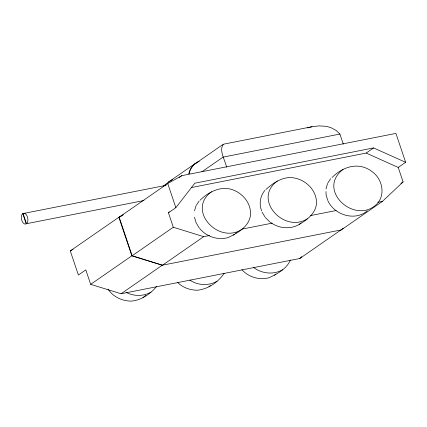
<?xml version="1.0" encoding="UTF-8"?>
<svg xmlns="http://www.w3.org/2000/svg" width="427" height="427" viewBox="0 0 427 427"><rect width="100%" height="100%" fill="white"/><g stroke="black" fill="none" stroke-linecap="round" stroke-linejoin="round"><path stroke-width="0.64" d="M194.557 210.751L195.934 205.889M290.381 260.016C286.752 268.871 277.31 273.84 269.058 277.753C259.424 280.347 248.503 277.182 241.912 269.661M325.977 188.953L327.53 183.482M196.281 205.36L199.019 201.128M156.778 286.25C150.587 293.792 141.438 300.229 131.447 301.11C122.341 301.179 113.027 296.845 108.047 289.1M264.889 190.341C260.16 195.972 258.842 204.053 261.666 210.858M224.159 273.253C218.33 282.151 208.173 289.095 197.455 290.227C190.25 290.184 182.82 287.739 177.728 282.503M327.872 182.953L330.61 178.721M209.572 235.507L203.7 236.665L173.303 227.249L168.435 212.795L169.247 211.755M168.435 212.795L175.855 207.655L194.851 183.194L373.582 147.923L405.65 162.303L398.231 167.448L366.163 153.063L191.349 187.565M343.303 144.155L339.903 134.057L336.134 130.448L331.197 127.801L328.368 126.888L325.342 126.259L318.857 125.89L312.052 126.718L223.695 144.155C217.989 149.562 225.878 161.534 226.475 167.213M123.366 214.728L118.845 217.252L70.274 250.911L78.392 275.031L85.811 269.891L90.679 284.345L121.076 293.76L299.802 258.49L301.724 256.675M121.076 293.76L162.223 265.242L341.28 229.907L343.201 228.093M341.28 229.907L382.427 201.389L403.093 181.897L398.231 167.448M163.578 186.017L168.462 182.067L195.603 163.263M199.996 200.3C209.145 191.253 222.873 184.597 235.4 190.944C244.676 195.326 251.583 205.163 250.43 215.662C248.653 227.031 237.369 233.206 227.901 237.652C217.797 240.417 206.519 236.681 199.847 228.664M211.493 191.808C186.247 210.004 218.314 244.415 241.394 229.619M265.872 189.513C273.84 182.404 283.923 175.524 295.158 178.139C305.422 180.381 314.357 188.537 316.22 199.067C318.414 210.895 308.401 219.275 299.188 224.426C290.253 229.753 278.511 228.413 270.334 222.259M277.363 181.021C252.117 199.217 284.185 233.628 307.264 218.832M142.933 297.688L145.869 295.201M233.318 235.213L234.295 234.386M235.763 233.142L236.739 232.315M332.078 177.477C343.137 166.338 359.208 161.427 372.493 171.91C382.064 179.046 385.709 194.034 377.383 203.487C355.894 226.171 315.596 190.245 343.084 169.402M208.942 286.805L210.41 285.562M299.188 224.426L301.147 222.771M274.481 275.314L275.943 274.07M367.353 210.735C355.109 221.661 334.106 214.925 327.765 200.514M195.929 163.199L223.065 144.39M203.7 236.665L162.548 265.178L132.156 255.762L119.17 217.188L167.736 183.53L181.87 175.641L395.92 133.4L405.65 162.303M179.143 177.531L181.87 175.641M201.886 171.798L223.075 157.115L339.903 134.057M90.679 284.345L131.826 255.832L162.223 265.242M132.156 255.762L173.303 227.249M366.163 153.063L373.582 147.923M400.932 183.402L403.093 181.897M299.802 258.49L340.949 229.972M168.462 182.067L172.492 179.655M119.17 217.188L121.999 215.608M70.274 250.911L73.102 249.331M151.009 292.089C143.435 296.541 133.651 296.455 126.002 292.281M217.017 281.212C208.702 286.106 197.701 285.508 189.807 280.048M282.551 269.72C273.611 275.041 261.868 273.707 253.691 267.548M307.52 127.94L308.641 127.566M309.207 127.422L312.052 126.718M143.974 200.53L26.175 223.775A5.466 2.989 78.8 0 1 21.857 220.503A5.466 2.989 78.8 0 1 22.754 213.617L166.002 185.345M241.533 229.198L272.191 223.145M310.675 215.55L336.113 210.532M377.863 202.291L382.427 201.389M265.268 217.434L269.784 221.917M262.045 212.134L264.943 216.9M199.393 228.215L196.174 222.921L194.461 217.167M167.736 183.53L175.855 207.655M118.845 217.252L131.826 255.832M22.754 213.617L26.175 223.775M327.573 199.873L326.057 194.76L326.009 191.536M189.113 173.805A23.058 18.777 55.3 0 1 197.733 162.148M188.782 173.869A23.058 18.777 55.3 0 1 199.345 161.406M26.501 223.711L23.085 213.548A5.466 2.989 78.8 0 1 27.403 216.825A5.466 2.989 78.8 0 1 26.501 223.711"/></g></svg>
